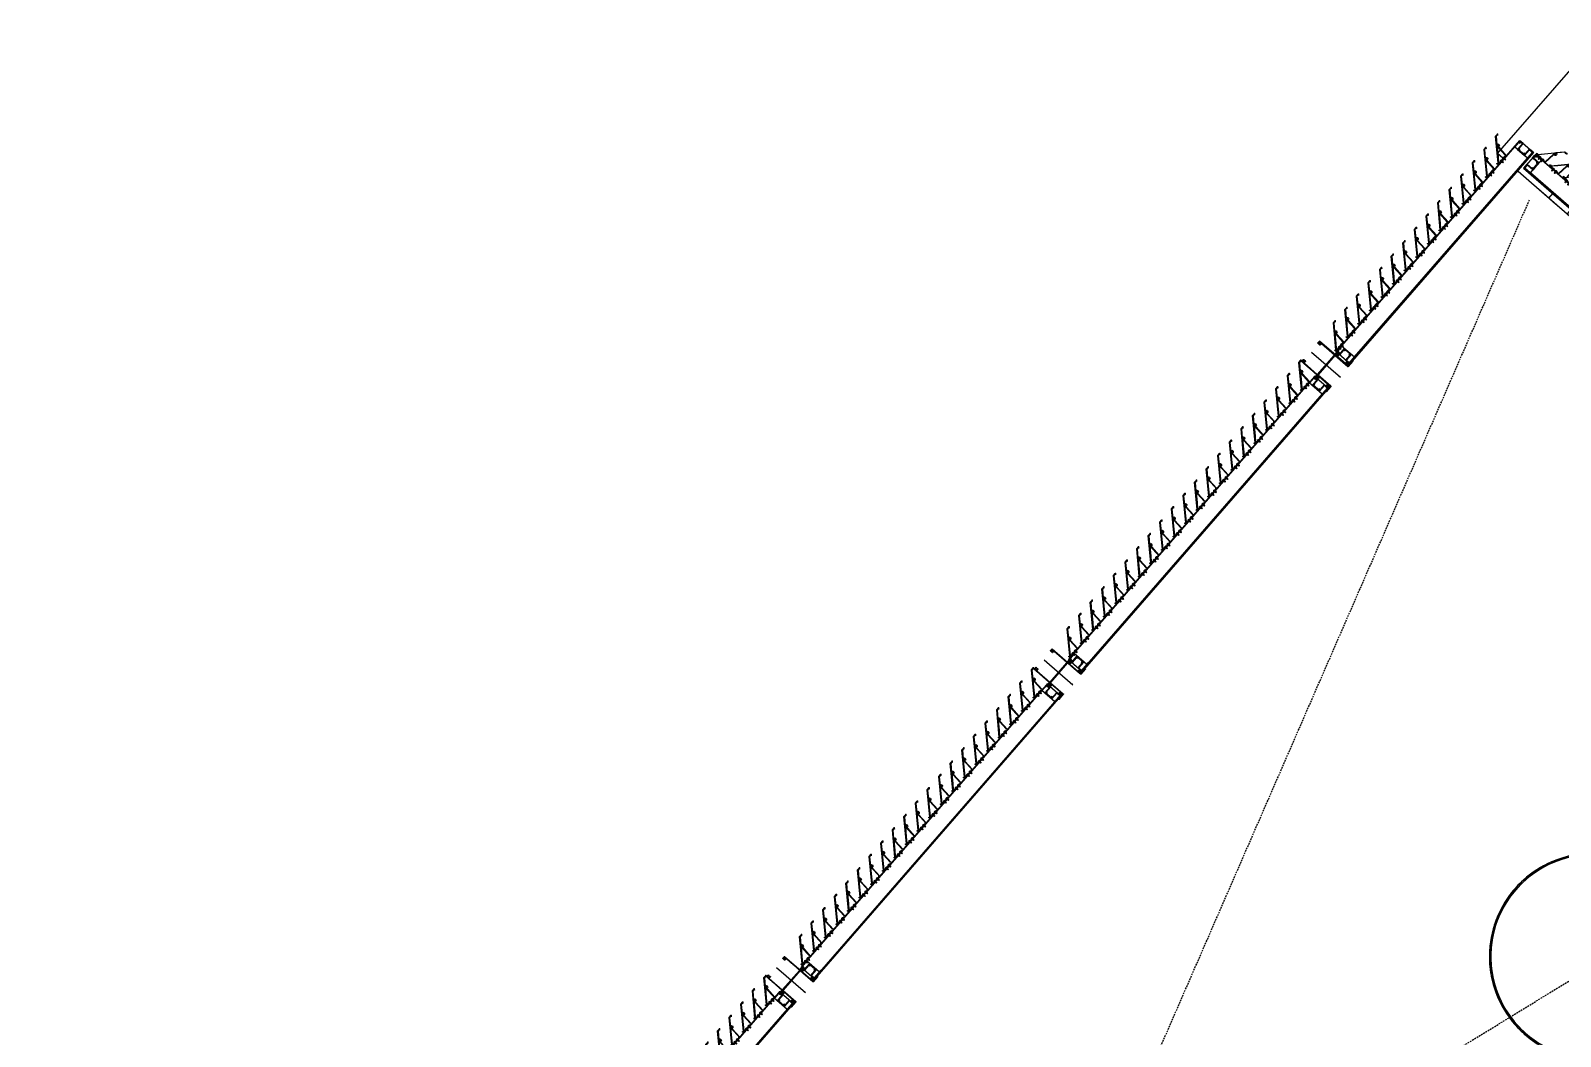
# Model space of a CAD drawing. Header units: millimetres. Extents: x -25371 to 2282244, y -90657 to 147824.
# Drawn here: x 1858567 to 1864195, y 38633 to 42334 of the extents above; entities that cross this region are included whole.
import ezdxf

# ---------------------------------------------------------------- set-up
doc = ezdxf.new("R2010")
doc.units = ezdxf.units.MM
doc.set_wipeout_variables(frame=1)
doc.linetypes.add('CENTER', pattern=[50.8, 31.75, -6.35, 6.35, -6.35])
doc.linetypes.add('HIDDEN', pattern=[9.525, 6.35, -3.175])
for name, color, linetype in [('000 - 0_SYM_DWG_HIDDENlINE_TEXT_COLOR_1', 7, 'Continuous'), ('000 - EXISTING_BUILDING_MAIN_COLOR_251', 7, 'Continuous'), ('000 - EXISTING_CANOPY_MAIN_COLOR_251', 7, 'Continuous'), ('010 - ASPG_ACCESSORIES_MAIN_COLOR_1', 7, 'Continuous'), ('010 - ASPG_EXTR_MAIN_COLOR_2', 7, 'Continuous'), ('010 - ASPG_FASTERN_MAIN_COLOR_1', 7, 'Continuous'), ('010 - ASPG_FRAMING_CUT_COLOR_4', 7, 'Continuous'), ('010 - ASPG_FRAMING_HATCH_', 7, 'Continuous'), ('010 - ASPG_FRAMING_MAIN_COLOR_2', 7, 'Continuous'), ('010 - ASPG_FRAMING_SUB_COLOR_2', 7, 'Continuous'), ('010 - ASPG_FRAMING_WIPEOUT_', 7, 'Continuous'), ('BOLT & SCREW', 7, 'Continuous')]:
    doc.layers.add(name, color=color, linetype=linetype)
for name, color, linetype, plot in [('010 - ASPG_EXTR_DEF_SUB', 7, 'Continuous', False), ('010 - ASPG_FASTERN_DEF_SUB', 7, 'Continuous', False), ('010 - ASPG_FRAMING_DEF_SUB', 7, 'Continuous', False)]:
    doc.layers.add(name, color=color, linetype=linetype, plot=plot)
doc.layers.add('12-GRID', color=7, linetype='CENTER', lineweight=13)
doc.layers.add('SCREW', color=7, linetype='Continuous', lineweight=5)
pattern_1 = [(270, (1257419.24324, -520041.6224), (0.65495992507, -1.1344238721), [0.7562825814, -1.5125651628]), (30, (1257419.24324, -520041.6224), (0.65495992936, 1.1344238696), [0.7562825814, -1.5125651628]), (330, (1257419.24324, -520041.6224), (1.30991985442, -2.48e-09), [-1.5125651628, 0.7562825814])]
pattern_2 = [(315, (1257419.4929, -520021.6224), (1.3369313545, 1.3369313545), []), (45, (1257419.4929, -520021.6224), (-1.3369313545, 1.3369313545), [])]
pattern_3 = [(270, (1257419.4425, -520043.9224), (0.65495992507, -1.1344238721), [0.7562825814, -1.5125651628]), (30, (1257419.4425, -520043.9224), (0.65495992936, 1.1344238696), [0.7562825814, -1.5125651628]), (330, (1257419.4425, -520043.9224), (1.30991985442, -2.48e-09), [-1.5125651628, 0.7562825814])]
pattern_4 = [(315, (1257419.1929, -520023.9224), (1.3369313545, 1.3369313545), []), (45, (1257419.1929, -520023.9224), (-1.3369313545, 1.3369313545), [])]

# ---------------------------------------------------------------- blocks, each defined once
blk = doc.blocks.new('DPA_GM-Cage Ladder - H4800 with Protection Ring-5065257-2510-01 ROOF LEVEL PLAN')
at = {"layer": '000 - EXISTING_BUILDING_MAIN_COLOR_251', "color": 7}
for p, q in [((89.5, 1200.7), (89.7, 1199.2)), ((160.3, 1199.2), (160.5, 1200.7)), ((-253.3, 786.9), (-252.1, 787.1)), ((502.1, 787.1), (503.3, 786.9)), ((-225, 674.4), (-225, 357.4)), ((-225, 674.4), (-225, 357.4)), ((-225, 674.4), (-225, 357.4)), ((-220, 407.4), (-220, 663.1)), ((-220, 407.4), (-220, 663.1)), ((-220, 357.4), (-220, 663.1)), ((470, 663.1), (470, 407.4)), ((470, 663.1), (470, 407.4)), ((470, 663.1), (470, 357.4)), ((475, 357.4), (475, 674.4)), ((475, 357.4), (475, 674.4)), ((475, 357.4), (475, 674.4)), ((-105, 519.9), (-105, 407.4)), ((-105, 519.9), (-105, 407.4)), ((-105, 519.9), (-105, 407.4)), ((-100, 407.4), (-100, 522.4)), ((-100, 407.4), (-100, 522.4)), ((-100, 407.4), (-100, 522.4)), ((350, 522.4), (350, 407.4)), ((350, 522.4), (350, 407.4)), ((350, 522.4), (350, 407.4)), ((355, 407.4), (355, 519.9)), ((355, 407.4), (355, 519.9)), ((355, 407.4), (355, 519.9)), ((-105, 457.4), (-195, 457.4)), ((-195, 457.4), (-195, 407.4)), ((-45, 457.4), (-100, 457.4)), ((-45, 399.8), (-45, 457.4)), ((350, 457.4), (295, 457.4)), ((295, 457.4), (295, 399.9)), ((445, 457.4), (355, 457.4)), ((445, 407.4), (445, 457.4)), ((-225, 407.4), (-225, 357.4)), ((-225, 407.4), (-225, 357.4)), ((-100, 407.4), (-225, 407.4)), ((-225, 407.4), (-225, 357.4)), ((-100, 407.4), (-220, 407.4)), ((-100, 407.4), (-220, 407.4)), ((-220, 357.4), (-220, 407.4)), ((-220, 407.4), (-95, 407.4)), ((-105, 407.4), (-100, 407.4)), ((-105, 407.4), (-100, 407.4)), ((-105, 407.4), (-100, 407.4)), ((-95, 407.4), (-100, 407.4)), ((-95, 357.4), (-95, 407.4)), ((-95, 357.4), (-95, 407.4)), ((345, 399.9), (-95, 399.9)), ((345, 399.9), (-95, 399.9)), ((345, 399.9), (-95, 399.9)), ((345, 399.9), (-95, 399.9)), ((345, 399.9), (-95, 399.9)), ((345, 399.9), (-95, 399.9)), ((345, 399.9), (-95, 399.9)), ((345, 399.9), (-95, 399.9)), ((345, 399.9), (-95, 399.9)), ((345, 399.9), (-95, 399.9)), ((345, 399.9), (-95, 399.9)), ((345, 399.9), (-95, 399.9)), ((345, 399.9), (-95, 399.9)), ((345, 399.9), (-95, 399.9)), ((345, 399.9), (-95, 399.9)), ((345, 399.9), (-95, 399.9)), ((345, 399.9), (-95, 399.9)), ((345, 399.9), (-95, 399.9)), ((-95, 365.5), (-95, 399.3)), ((-95, 399.3), (-95, 365.5)), ((-95, 365.5), (-95, 399.3)), ((-95, 399.3), (-95, 365.5)), ((-95, 365.5), (-95, 399.3)), ((-95, 399.3), (-95, 365.5)), ((-95, 365.5), (-95, 399.3)), ((-95, 399.3), (-95, 365.5)), ((-95, 365.5), (-95, 399.3)), ((-95, 399.3), (-95, 365.5)), ((-95, 365.5), (-95, 399.3)), ((-95, 399.3), (-95, 365.5)), ((-95, 365.5), (-95, 399.3)), ((-95, 399.3), (-95, 365.5)), ((-95, 365.5), (-95, 399.3)), ((-95, 399.3), (-95, 365.5)), ((-95, 365.5), (-95, 399.3)), ((-95, 399.3), (-95, 365.5)), ((-95, 365.5), (-95, 399.3)), ((-95, 399.3), (-95, 365.5)), ((-95, 365.5), (-95, 399.3)), ((-95, 399.3), (-95, 365.5)), ((-95, 365.5), (-95, 399.3)), ((-95, 399.3), (-95, 365.5)), ((-95, 365.5), (-95, 399.3)), ((-95, 399.3), (-95, 365.5)), ((-95, 365.5), (-95, 399.3)), ((-95, 399.3), (-95, 365.5)), ((-95, 365.5), (-95, 399.3)), ((-95, 399.3), (-95, 365.5)), ((-95, 365.5), (-95, 399.3)), ((-95, 399.3), (-95, 365.5)), ((-95, 365.5), (-95, 399.3)), ((-95, 399.3), (-95, 365.5)), ((-95, 365.5), (-95, 399.3)), ((-95, 399.3), (-95, 365.5)), ((345, 407.4), (470, 407.4)), ((345, 407.4), (345, 357.4)), ((350, 407.4), (345, 407.4)), ((345, 407.4), (345, 357.4)), ((345, 365.5), (345, 399.3)), ((345, 399.3), (345, 365.5)), ((345, 365.5), (345, 399.3)), ((345, 399.3), (345, 365.5)), ((345, 365.5), (345, 399.3)), ((345, 399.3), (345, 365.5)), ((345, 365.5), (345, 399.3)), ((345, 399.3), (345, 365.5)), ((345, 365.5), (345, 399.3)), ((345, 399.3), (345, 365.5)), ((345, 365.5), (345, 399.3)), ((345, 399.3), (345, 365.5)), ((345, 365.5), (345, 399.3)), ((345, 399.3), (345, 365.5)), ((345, 365.5), (345, 399.3)), ((345, 399.3), (345, 365.5)), ((345, 365.5), (345, 399.3)), ((345, 399.3), (345, 365.5)), ((345, 365.5), (345, 399.3)), ((345, 399.3), (345, 365.5)), ((345, 365.5), (345, 399.3)), ((345, 399.3), (345, 365.5)), ((345, 365.5), (345, 399.3)), ((345, 399.3), (345, 365.5)), ((345, 365.5), (345, 399.3)), ((345, 399.3), (345, 365.5)), ((345, 365.5), (345, 399.3)), ((345, 399.3), (345, 365.5)), ((345, 365.5), (345, 399.3)), ((345, 399.3), (345, 365.5)), ((345, 365.5), (345, 399.3)), ((345, 399.3), (345, 365.5)), ((345, 365.5), (345, 399.3)), ((345, 399.3), (345, 365.5)), ((345, 365.5), (345, 399.3)), ((345, 399.3), (345, 365.5)), ((470, 407.4), (350, 407.4)), ((350, 407.4), (355, 407.4)), ((470, 407.4), (350, 407.4)), ((350, 407.4), (355, 407.4)), ((475, 407.4), (350, 407.4)), ((350, 407.4), (355, 407.4)), ((470, 407.4), (470, 357.4)), ((475, 357.4), (475, 407.4)), ((475, 357.4), (475, 407.4)), ((475, 357.4), (475, 407.4)), ((-225, 357.4), (-100, 357.4)), ((-225, 357.4), (-220, 357.4)), ((-225, 357.4), (-100, 357.4)), ((-225, 357.4), (-220, 357.4)), ((-225, 357.4), (-100, 357.4)), ((-225, 357.4), (-220, 357.4)), ((-95, 357.4), (-220, 357.4)), ((-195, 357.4), (-195, 307.4)), ((-100, 357.4), (-95, 357.4)), ((-100, 132.4), (-100, 357.4)), ((-100, 357.4), (-95, 357.4)), ((-100, 175), (-100, 357.4)), ((-100, 357.4), (-95, 357.4)), ((-95, 364.9), (345, 364.9)), ((-95, 364.9), (345, 364.9)), ((-95, 364.9), (345, 364.9)), ((-95, 364.9), (345, 364.9)), ((-95, 364.9), (345, 364.9)), ((-95, 364.9), (345, 364.9)), ((-95, 364.9), (345, 364.9)), ((-95, 364.9), (345, 364.9)), ((-95, 364.9), (345, 364.9)), ((-95, 364.9), (345, 364.9)), ((-95, 364.9), (345, 364.9)), ((-95, 364.9), (345, 364.9)), ((-95, 364.9), (345, 364.9)), ((-95, 364.9), (345, 364.9)), ((-95, 364.9), (345, 364.9)), ((-95, 364.9), (345, 364.9)), ((-95, 364.9), (345, 364.9)), ((-95, 364.9), (345, 364.9)), ((-95, 357.4), (-95, 127.4)), ((-95, 357.4), (-95, 175)), ((-45, 307.4), (-45, 364.9)), ((295, 365), (295, 307.4)), ((470, 357.4), (345, 357.4)), ((345, 357.4), (350, 357.4)), ((345, 127.4), (345, 357.4)), ((345, 357.4), (350, 357.4)), ((345, 175), (345, 357.4)), ((345, 357.4), (350, 357.4)), ((350, 357.4), (475, 357.4)), ((350, 357.4), (475, 357.4)), ((350, 357.4), (475, 357.4)), ((350, 357.4), (350, 132.4)), ((350, 357.4), (350, 175)), ((445, 307.4), (445, 357.4)), ((470, 357.4), (475, 357.4)), ((470, 357.4), (475, 357.4)), ((470, 357.4), (475, 357.4)), ((-195, 307.4), (-100, 307.4)), ((-95, 307.4), (-45, 307.4)), ((345, 302.4), (-95, 302.4)), ((-95, 302.4), (-95, 127.4)), ((-95, 282.4), (-95, 127.4)), ((345, 282.4), (-95, 282.4)), ((295, 307.4), (345, 307.4)), ((345, 127.4), (345, 302.4)), ((345, 282.4), (345, 127.4)), ((350, 307.4), (445, 307.4)), ((-247.5, -52.6), (-247.5, 127.4)), ((-247.5, 127.4), (-197.5, 127.4)), ((-197.5, 127.4), (-197.5, -52.6)), ((-147.5, 127.4), (-147.5, 132.4)), ((-147.5, 132.4), (-100, 132.4)), ((-95, 127.4), (-147.5, 127.4)), ((345, 127.4), (-95, 127.4)), ((-95, 127.4), (345, 127.4)), ((397.5, 127.4), (345, 127.4)), ((350, 132.4), (397.5, 132.4)), ((397.5, 132.4), (397.5, 127.4)), ((447.5, -52.6), (447.5, 127.4)), ((447.5, 127.4), (497.5, 127.4)), ((497.5, 127.4), (497.5, -52.6)), ((-247.5, -52.6), (-197.5, -52.6)), ((447.5, -52.6), (497.5, -52.6))]:
    blk.add_line(p, q, dxfattribs=at)
at = {"layer": '000 - EXISTING_BUILDING_MAIN_COLOR_251', "color": 7, "lineweight": 70}
for p, q in [((-225, 407.4), (-225, 357.4)), ((-220, 407.4), (-225, 407.4)), ((-220, 357.4), (-220, 407.4)), ((475, 407.4), (470, 407.4)), ((470, 407.4), (470, 357.4)), ((475, 357.4), (475, 407.4)), ((-225, 357.4), (-220, 357.4)), ((470, 357.4), (475, 357.4)), ((-220, 32.4), (-225, 32.4)), ((-225, 32.4), (-225, -17.6)), ((-220, -17.6), (-220, 32.4)), ((475, 32.4), (470, 32.4)), ((470, 32.4), (470, -17.6)), ((475, -17.6), (475, 32.4)), ((-225, -17.6), (-220, -17.6)), ((470, -17.6), (475, -17.6))]:
    blk.add_line(p, q, dxfattribs=at)
at = {"layer": '000 - EXISTING_BUILDING_MAIN_COLOR_251', "color": 7}
for radius, start, end in [(380, 337.0805, 202.9195), (380, 95.3548, 174.6498), (380, 95.3548, 174.6498), (375, 358.5717, 181.4283), (375, 358.5717, 181.4283), (375, 306.8699, 233.1301), (380, 84.6446, 95.3554), (380, 5.3502, 84.6452), (380, 5.3502, 84.6452), (380, 174.6446, 181.7369), (380, 358.2631, 5.3554), (380, 181.7334, 183.122), (380, 181.7334, 183.122), (380, 183.1185, 185.3554), (375, 181.4316, 182.7671), (375, 182.7703, 233.1301), (375, 182.7703, 233.1301), (375, 306.8699, 357.2297), (375, 306.8699, 357.2297), (375, 357.2329, 358.5684), (380, 354.6446, 356.8815), (380, 356.878, 358.2666), (380, 356.878, 358.2666), (380, 185.3602, 202.9195), (380, 185.3602, 202.9195), (380, 337.0805, 354.6398), (380, 337.0805, 354.6398), (380, 204.784, 232.7522), (380, 204.784, 232.7522), (380, 204.784, 232.7522), (380, 307.2478, 335.216), (380, 307.2478, 335.216), (380, 307.2478, 335.216)]:
    blk.add_arc((125, 822.4), radius, start, end, dxfattribs=at)
blk = doc.blocks.new('DPA_CP_Entrance Canopy Lower - Depth 4200-5686556-2510-01 ROOF LEVEL PLAN')
at = {"layer": '000 - EXISTING_CANOPY_MAIN_COLOR_251', "color": 7}
for p, q in [((30658, -5416.6), (30707.8, -5416.6)), ((30658, -5416.6), (30658, -5466.6)), ((30857.8, -5416.6), (33157.9, -5416.6)), ((30857.8, -5416.6), (33107.8, -5416.6)), ((30857.8, -5416.6), (33452.8, -5416.6)), ((33107.8, -5416.6), (33132.8, -5416.6)), ((33132.8, -5416.6), (33367.8, -5416.6)), ((33157.9, -5416.6), (33157.9, -6016.6)), ((33367.8, -5416.6), (33457.8, -5416.6)), ((33367.8, -5416.6), (33367.8, -5562.4)), ((33367.8, -5416.6), (33367.8, -6016.6)), ((33422.8, -5416.6), (33452.8, -5416.6)), ((33427.8, -5416.6), (33707.8, -5416.6)), ((33457.8, -5416.6), (33507.8, -5416.6)), ((33457.8, -5416.6), (33457.8, -6016.6)), ((33707.8, -5416.6), (33707.8, -6016.6)), ((30658, -5666.6), (30658, -6016.6)), ((33367.8, -5756.1), (33367.8, -6016.6)), ((30707.8, -6016.6), (30658, -6016.6)), ((33157.9, -6016.6), (30857.8, -6016.6)), ((33107.8, -6016.6), (30857.8, -6016.6)), ((33452.8, -6016.6), (30857.8, -6016.6)), ((33132.8, -6016.6), (33107.8, -6016.6)), ((33367.8, -6016.6), (33132.8, -6016.6)), ((33457.8, -6016.6), (33367.8, -6016.6)), ((33452.8, -6016.6), (33422.8, -6016.6)), ((33707.8, -6016.6), (33427.8, -6016.6)), ((33507.8, -6016.6), (33457.8, -6016.6))]:
    blk.add_line(p, q, dxfattribs=at)
blk = doc.blocks.new('C-1-VS01_REV00_20260615-120454_LOPF_EX')
at = {"layer": '000 - 0_SYM_DWG_HIDDENlINE_TEXT_COLOR_1', "color": 7, "linetype": 'HIDDEN'}
for p, q in [((6999.537, 11869.999), (9649.537, 3449.999)), ((9649.537, 11855), (6999.537, 3449.999))]:
    blk.add_line(p, q, dxfattribs=at)
at = {"layer": '000 - EXISTING_BUILDING_MAIN_COLOR_251', "color": 7, "rotation": 270}
blk.add_blockref('DPA_GM-Cage Ladder - H4800 with Protection Ring-5065257-2510-01 ROOF LEVEL PLAN', (6824.537, 5524.999), dxfattribs=at)
at = {"layer": '000 - EXISTING_CANOPY_MAIN_COLOR_251', "color": 7}
blk.add_blockref('DPA_CP_Entrance Canopy Lower - Depth 4200-5686556-2510-01 ROOF LEVEL PLAN', (-23858.215, 8816.585), dxfattribs=at)
blk = doc.blocks.new('*U2483')
at = {"layer": '12-GRID', "color": 7, "linetype": 'CENTER'}
for p, q in [((0, -6.2), (0, 2.2)), ((-4.2, -2), (4.2, -2))]:
    blk.add_line(p, q, dxfattribs=at)
at = {"layer": 'BOLT & SCREW', "color": 7}
for p, q in [((-0.6, -1.8), (-1.8, -1.6)), ((-0.6, -2.2), (-1.8, -2.4)), ((-0.5, -1.8), (-0.9, -1.6)), ((-0.5, -2.2), (-0.9, -2.4)), ((-0.2, -1.4), (-0.4, -0.2)), ((-0.2, -1.5), (-0.4, -1.1)), ((-0.2, -2.5), (-0.4, -2.9)), ((-0.2, -2.6), (-0.4, -3.8)), ((0.2, -1.4), (0.4, -0.2)), ((0.2, -1.5), (0.4, -1.1)), ((0.4, -2.9), (0.2, -2.5)), ((0.2, -2.6), (0.4, -3.8)), ((0.5, -1.8), (0.9, -1.6)), ((0.5, -2.2), (0.9, -2.4)), ((0.6, -1.8), (1.8, -1.6)), ((0.6, -2.2), (1.8, -2.4))]:
    blk.add_line(p, q, dxfattribs=at)
for points in [[(-1.8, -1.6), (-0.9, -1.6, 0.414214), (-0.4, -1.1), (-0.4, -0.2), (0.4, -0.2), (0.4, -1.1, 0.414214), (0.9, -1.6), (1.8, -1.6), (1.8, -2.4), (0.9, -2.4, 0.414214), (0.4, -2.9), (0.4, -3.8), (-0.4, -3.8), (-0.4, -2.9, 0.414214), (-0.9, -2.4), (-1.8, -2.4)], [(0.2, -2.5, -0.414214), (0.5, -2.2), (0.6, -2.2), (0.6, -1.8), (0.5, -1.8, -0.414214), (0.2, -1.5), (0.2, -1.4), (-0.2, -1.4), (-0.2, -1.5, -0.414214), (-0.5, -1.8), (-0.6, -1.8), (-0.6, -2.2), (-0.5, -2.2, -0.414214), (-0.2, -2.5), (-0.2, -2.6), (0.2, -2.6)]]:
    blk.add_lwpolyline(points, format="xyb", close=True, dxfattribs=at)
blk.add_circle((0, -2), 3.5, dxfattribs=at)
blk = doc.blocks.new('000_ASPG_TYP_FILES_20260218-010703_FRAME_EXTR_')
at = {"layer": '010 - ASPG_FRAMING_HATCH_'}
h = blk.add_hatch(dxfattribs=at)
h.set_pattern_fill('ANSI32', scale=0.1, angle=180)
edge = h.paths.add_edge_path()
edge.add_line((2, 16), (2, 2))
edge.add_line((2, 2), (39.7, 2))
edge.add_arc((39.7, 1.7), 0.3, 0, 90, ccw=False)
edge.add_line((40, 1.7), (40, 0.3))
edge.add_arc((39.7, 0.3), 0.3, -90, 0, ccw=False)
edge.add_line((39.7, 0), (0.3, 0))
edge.add_arc((0.3, 0.3), 0.3, 180, 270, ccw=False)
edge.add_line((0, 0.3), (0, 17.7))
edge.add_arc((0.3, 17.7), 0.3, 90, 180, ccw=False)
edge.add_line((0.3, 18), (22.6, 18))
edge.add_arc((22.6, 18.5), 0.5, 270, 380.2095)
edge.add_arc((26.2, 19.8), 3.35, 182.0638, 200.2095, ccw=False)
edge.add_arc((23.6, 19.7), 0.76, 2.0638, 182.0638, ccw=False)
edge.add_arc((26.2, 19.8), 1.83, 182.0638, 447.9362)
edge.add_arc((26.3, 22.4), 0.76, 87.9362, 267.9362, ccw=False)
edge.add_arc((26.2, 19.8), 3.35, 69.7905, 87.9362, ccw=False)
edge.add_arc((27.5, 23.4), 0.5, 249.7905, 360)
edge.add_line((28, 23.4), (28, 26.7))
edge.add_line((28, 26.7), (28.5, 27.2))
edge.add_line((28.5, 27.2), (28, 27.7))
edge.add_line((28, 27.7), (28, 38.6))
edge.add_line((28, 38.6), (28.5, 39.1))
edge.add_line((28.5, 39.1), (28, 39.6))
edge.add_line((28, 39.6), (28, 42.9))
edge.add_arc((27.5, 42.9), 0.5, 0, 110.2095)
edge.add_arc((26.2, 46.5), 3.35, 272.0638, 290.2095, ccw=False)
edge.add_arc((26.3, 43.9), 0.76, 92.0638, 272.0638, ccw=False)
edge.add_arc((26.2, 46.5), 1.83, 272.0638, 537.9362)
edge.add_arc((23.6, 46.6), 0.76, 177.9362, 357.9362, ccw=False)
edge.add_arc((26.2, 46.5), 3.35, 159.7905, 177.9362, ccw=False)
edge.add_arc((22.6, 47.8), 0.5, 339.7905, 450)
edge.add_line((22.6, 48.3), (0.3, 48.3))
edge.add_arc((0.3, 48.6), 0.3, 180, 270, ccw=False)
edge.add_line((0, 48.6), (0, 60))
edge.add_arc((0.3, 60), 0.3, 90, 180, ccw=False)
edge.add_line((0.3, 60.3), (5, 60.3))
edge.add_line((5, 60.3), (5, 65))
edge.add_arc((5.3, 65), 0.3, 90, 180, ccw=False)
edge.add_line((5.3, 65.3), (30, 65.3))
edge.add_line((30, 65.3), (30, 63.6))
edge.add_arc((29.7, 63.6), 0.3, -90, 0, ccw=False)
edge.add_line((29.7, 63.3), (7.3, 63.3))
edge.add_arc((7.3, 63), 0.3, 90, 180)
edge.add_line((7, 63), (7, 58.3))
edge.add_line((7, 58.3), (2.3, 58.3))
edge.add_arc((2.3, 58), 0.3, 90, 180)
edge.add_line((2, 58), (2, 50.6))
edge.add_arc((2.3, 50.6), 0.3, 180, 270)
edge.add_line((2.3, 50.3), (29.7, 50.3))
edge.add_arc((29.7, 50), 0.3, 0, 90, ccw=False)
edge.add_line((30, 50), (30, 26.7))
edge.add_line((30, 26.7), (30, 16.3))
edge.add_arc((29.7, 16.3), 0.3, -90, 0, ccw=False)
edge.add_line((29.7, 16), (2, 16))
at = {"layer": '010 - ASPG_FRAMING_CUT_COLOR_4', "color": 7}
blk.add_lwpolyline([(2, 16), (2, 2), (39.7, 2, -0.414214), (40, 1.7), (40, 0.3, -0.414214), (39.7, 0), (0.3, 0, -0.414214), (0, 0.3), (0, 17.7, -0.414214), (0.3, 18), (22.6, 18, 0.52173), (23, 18.7, -0.079342), (22.8, 19.7, -1), (24.3, 19.8, 2.296346), (26.2, 21.7, -1), (26.3, 23.2, -0.079342), (27.3, 23, 0.52173), (28, 23.4), (28, 26.7), (28.5, 27.2), (28, 27.7), (28, 38.6), (28.5, 39.1), (28, 39.6), (28, 42.9, 0.52173), (27.3, 43.3, -0.079342), (26.3, 43.1, -1), (26.2, 44.6, 2.296346), (24.3, 46.5, -1), (22.8, 46.6, -0.079342), (23, 47.6, 0.52173), (22.6, 48.3), (0.3, 48.3, -0.414214), (0, 48.6), (0, 60, -0.414214), (0.3, 60.3), (5, 60.3), (5, 65, -0.414214), (5.3, 65.3), (30, 65.3), (30, 63.6, -0.414214), (29.7, 63.3), (7.3, 63.3, 0.414214), (7, 63), (7, 58.3), (2.3, 58.3, 0.414214), (2, 58), (2, 50.6, 0.414214), (2.3, 50.3), (29.7, 50.3, -0.414214), (30, 50), (30, 26.7), (30, 16.3, -0.414214), (29.7, 16)], format="xyb", close=True, dxfattribs=at)
at = {"color": 7}
for p in [(26.2, 48.5), (26.2, 21.8)]:
    blk.add_blockref('*U2483', p, dxfattribs=at)
blk = doc.blocks.new('*U2490')
at = {"layer": '010 - ASPG_FRAMING_HATCH_', "transparency": 33554585}
h = blk.add_hatch(dxfattribs=at)
h.set_pattern_fill('ANSI32', scale=0.25)
edge = h.paths.add_edge_path()
edge.add_line((2, -50), (2, -75))
edge.add_line((2, -75), (0, -75))
edge.add_line((0, -75), (0, -49))
edge.add_arc((1, -49), 1, 90, 180, ccw=False)
edge.add_line((1, -48), (63, -48))
edge.add_arc((63, -47), 1, 270, 360)
edge.add_line((64, -47), (64, 47))
edge.add_arc((63, 47), 1, 0, 90)
edge.add_line((63, 48), (1, 48))
edge.add_arc((1, 49), 1, 180, 270, ccw=False)
edge.add_line((0, 49), (0, 75))
edge.add_line((0, 75), (2, 75))
edge.add_line((2, 75), (2, 50))
edge.add_line((2, 50), (141, 50))
edge.add_line((141, 50), (141, 41))
edge.add_arc((140, 41), 1, 270, 360, ccw=False)
edge.add_line((140, 40), (132, 40))
edge.add_arc((132, 41), 1, 180, 270, ccw=False)
edge.add_line((131, 41), (131, 47))
edge.add_arc((130, 47), 1, 0, 90)
edge.add_line((130, 48), (67, 48))
edge.add_arc((67, 47), 1, 90, 180)
edge.add_line((66, 47), (66, -47))
edge.add_arc((67, -47), 1, 180, 270)
edge.add_line((67, -48), (130, -48))
edge.add_arc((130, -47), 1, 270, 360)
edge.add_line((131, -47), (131, -41))
edge.add_arc((132, -41), 1, 90, 180, ccw=False)
edge.add_line((132, -40), (140, -40))
edge.add_arc((140, -41), 1, 0, 90, ccw=False)
edge.add_line((141, -41), (141, -50))
edge.add_line((141, -50), (2, -50))
h.paths.add_polyline_path([(139, 48), (139, 42), (133, 42), (133, 48)], flags=16)
h.paths.add_polyline_path([(139, -48), (139, -42), (133, -42), (133, -48)], flags=16)
at = {"layer": '010 - ASPG_FRAMING_HATCH_'}
h = blk.add_hatch(dxfattribs=at)
h.set_pattern_fill('ANSI37', scale=0.595498, angle=-90)
h.set_pattern_definition(pattern_4)
edge = h.paths.add_edge_path()
edge.add_ellipse((11.5, 55), major_axis=(0, -5), ratio=0.644482, start_angle=180, end_angle=360, ccw=False)
edge.add_line((11.5, 60), (2, 60))
edge.add_arc((-7.9, 55), 11.1, -26.7963, 26.7963, ccw=False)
edge.add_line((2, 50), (11.5, 50))
h = blk.add_hatch(dxfattribs=at)
h.set_pattern_fill('HONEY', scale=0.238199, angle=-90)
h.set_pattern_definition(pattern_3)
edge = h.paths.add_edge_path()
edge.add_ellipse((11.8, 55), major_axis=(0, -5), ratio=0.644482, start_angle=0, end_angle=360, ccw=False)
h = blk.add_hatch(dxfattribs=at)
h.set_pattern_fill('HONEY', scale=0.238199, angle=-90)
h.set_pattern_definition(pattern_1)
edge = h.paths.add_edge_path()
edge.add_ellipse((57.5, 55), major_axis=(0, -5), ratio=0.644482, start_angle=0, end_angle=360)
h = blk.add_hatch(dxfattribs=at)
h.set_pattern_fill('ANSI37', scale=0.595498, angle=-90)
h.set_pattern_definition(pattern_2)
edge = h.paths.add_edge_path()
edge.add_ellipse((57.8, 55), major_axis=(0, -5), ratio=0.644482, start_angle=0, end_angle=180)
edge.add_line((57.8, 60), (62, 60))
edge.add_arc((62, 60.3), 0.3, -90, 0)
edge.add_line((62.3, 60.3), (62.3, 61))
edge.add_line((62.3, 61), (61.8, 61.5))
edge.add_line((61.8, 61.5), (62.3, 62))
edge.add_line((62.3, 62), (61.8, 62.5))
edge.add_line((61.8, 62.5), (62.3, 63))
edge.add_line((62.3, 63), (61.8, 63.5))
edge.add_line((61.8, 63.5), (62.3, 64))
edge.add_line((62.3, 64), (62.3, 65))
edge.add_line((62.3, 65), (63.3, 65))
edge.add_line((63.3, 65), (63.8, 65.5))
edge.add_line((63.8, 65.5), (64.3, 65))
edge.add_line((64.3, 65), (64.8, 65.5))
edge.add_line((64.8, 65.5), (65.3, 65))
edge.add_line((65.3, 65), (65.8, 65.5))
edge.add_line((65.8, 65.5), (66.3, 65))
edge.add_line((66.3, 65), (67, 65))
edge.add_arc((67, 65.3), 0.3, -90, 0)
edge.add_line((67.3, 65.3), (67.3, 60))
edge.add_arc((77.2, 55), 11.1, 153.2037, 206.7963)
edge.add_line((67.3, 50), (57.8, 50))
h = blk.add_hatch(dxfattribs=at)
h.set_pattern_fill('ANSI37', scale=0.595498, angle=-90)
h.set_pattern_definition(pattern_4)
edge = h.paths.add_edge_path()
edge.add_ellipse((11.5, -55), major_axis=(0, 5), ratio=0.644482, start_angle=0, end_angle=180)
edge.add_line((11.5, -60), (2, -60))
edge.add_arc((-7.9, -55), 11.1, 333.2037, 386.7963)
edge.add_line((2, -50), (11.5, -50))
h = blk.add_hatch(dxfattribs=at)
h.set_pattern_fill('HONEY', scale=0.238199, angle=-90)
h.set_pattern_definition(pattern_3)
edge = h.paths.add_edge_path()
edge.add_ellipse((11.8, -55), major_axis=(0, 5), ratio=0.644482, start_angle=0, end_angle=360)
h = blk.add_hatch(dxfattribs=at)
h.set_pattern_fill('HONEY', scale=0.238199, angle=-90)
h.set_pattern_definition(pattern_1)
edge = h.paths.add_edge_path()
edge.add_ellipse((57.5, -55), major_axis=(0, 5), ratio=0.644482, start_angle=0, end_angle=360, ccw=False)
h = blk.add_hatch(dxfattribs=at)
h.set_pattern_fill('ANSI37', scale=0.595498, angle=-90)
h.set_pattern_definition(pattern_2)
edge = h.paths.add_edge_path()
edge.add_ellipse((57.8, -55), major_axis=(0, 5), ratio=0.644482, start_angle=180, end_angle=360, ccw=False)
edge.add_line((57.8, -60), (62, -60))
edge.add_arc((62, -60.3), 0.3, 360, 450, ccw=False)
edge.add_line((62.3, -60.3), (62.3, -61))
edge.add_line((62.3, -61), (61.8, -61.5))
edge.add_line((61.8, -61.5), (62.3, -62))
edge.add_line((62.3, -62), (61.8, -62.5))
edge.add_line((61.8, -62.5), (62.3, -63))
edge.add_line((62.3, -63), (61.8, -63.5))
edge.add_line((61.8, -63.5), (62.3, -64))
edge.add_line((62.3, -64), (62.3, -65))
edge.add_line((62.3, -65), (63.3, -65))
edge.add_line((63.3, -65), (63.8, -65.5))
edge.add_line((63.8, -65.5), (64.3, -65))
edge.add_line((64.3, -65), (64.8, -65.5))
edge.add_line((64.8, -65.5), (65.3, -65))
edge.add_line((65.3, -65), (65.8, -65.5))
edge.add_line((65.8, -65.5), (66.3, -65))
edge.add_line((66.3, -65), (67, -65))
edge.add_arc((67, -65.3), 0.3, 360, 450, ccw=False)
edge.add_line((67.3, -65.3), (67.3, -60))
edge.add_arc((77.2, -55), 11.1, 153.2037, 206.7963, ccw=False)
edge.add_line((67.3, -50), (57.8, -50))
at = {"layer": '010 - ASPG_FASTERN_DEF_SUB', "color": 7}
blk.add_point((0, 0), dxfattribs=at)
at = {"layer": '010 - ASPG_FRAMING_CUT_COLOR_4', "color": 7}
blk.add_lwpolyline([(2, -50), (2, -75), (0, -75), (0, -49, -0.414214), (1, -48), (63, -48, 0.414214), (64, -47), (64, 47, 0.414214), (63, 48), (1, 48, -0.414214), (0, 49), (0, 75), (2, 75), (2, 50), (141, 50), (141, 41, -0.414214), (140, 40), (132, 40, -0.414214), (131, 41), (131, 47, 0.414214), (130, 48), (67, 48, 0.414214), (66, 47), (66, -47, 0.414214), (67, -48), (130, -48, 0.414214), (131, -47), (131, -41, -0.414214), (132, -40), (140, -40, -0.414214), (141, -41), (141, -50)], format="xyb", close=True, dxfattribs=at)
for points in [[(139, 48), (139, 42), (133, 42), (133, 48)], [(139, -48), (139, -42), (133, -42), (133, -48)]]:
    blk.add_lwpolyline(points, close=True, dxfattribs=at)
at = {"layer": '010 - ASPG_FRAMING_DEF_SUB', "color": 7, "transparency": 33554508}
blk.add_line((136.5, 0), (-4.5, 0), dxfattribs=at)
at = {"layer": '010 - ASPG_FRAMING_DEF_SUB', "color": 7, "transparency": 33554457}
for points in [[(2, 50), (15, 50), (15, 60), (2, 60)], [(54.3, 50), (67.3, 50), (67.3, 65.5), (54.3, 65.5)], [(2, -50), (15, -50), (15, -60), (2, -60)], [(54.3, -50), (67.3, -50), (67.3, -65.5), (54.3, -65.5)]]:
    blk.add_lwpolyline(points, close=True, dxfattribs=at)
at = {"layer": '010 - ASPG_FRAMING_SUB_COLOR_2', "color": 7}
for points in [[(11.8, 50), (2, 50, 0.238199), (2, 60), (11.8, 60)], [(57.5, 50), (67.3, 50, -0.238199), (67.3, 60), (67.3, 65.3, -0.414214), (67, 65), (66.3, 65), (65.8, 65.5), (65.3, 65), (64.8, 65.5), (64.3, 65), (63.8, 65.5), (63.3, 65), (62.3, 65), (62.3, 64), (61.8, 63.5), (62.3, 63), (61.8, 62.5), (62.3, 62), (61.8, 61.5), (62.3, 61), (62.3, 60.3, -0.414214), (62, 60), (57.5, 60)], [(11.8, -50), (2, -50, -0.238199), (2, -60), (11.8, -60)], [(57.5, -50), (67.3, -50, 0.238199), (67.3, -60), (67.3, -65.3, 0.414214), (67, -65), (66.3, -65), (65.8, -65.5), (65.3, -65), (64.8, -65.5), (64.3, -65), (63.8, -65.5), (63.3, -65), (62.3, -65), (62.3, -64), (61.8, -63.5), (62.3, -63), (61.8, -62.5), (62.3, -62), (61.8, -61.5), (62.3, -61), (62.3, -60.3, 0.414214), (62, -60), (57.5, -60)]]:
    blk.add_lwpolyline(points, format="xyb", dxfattribs=at)
at = {"layer": '010 - ASPG_FRAMING_SUB_COLOR_2', "color": 7, "extrusion": (0, 0, -1)}
for centre, major_axis in [((11.8, 55), (0, -5)), ((57.5, -55), (0, 5))]:
    blk.add_ellipse(centre, major_axis=major_axis, ratio=0.644482, dxfattribs=at)
at = {"layer": '010 - ASPG_FRAMING_SUB_COLOR_2', "color": 7}
for centre, major_axis in [((57.5, 55), (0, -5)), ((11.8, -55), (0, 5))]:
    blk.add_ellipse(centre, major_axis=major_axis, ratio=0.644482, dxfattribs=at)
blk = doc.blocks.new('PZG35-9D5')
at = {"layer": '010 - ASPG_FASTERN_MAIN_COLOR_1', "color": 7}
for p, q in [((-1.4, 0), (-1.4, -1.1)), ((0, 3.7), (0, -10.5)), ((1.4, 0), (1.4, -0.6)), ((-1.9, -1.4), (1.9, -0.9)), ((-1.9, -1.4), (-1.4, -1.1)), ((-1.9, -1.4), (-1.4, -1.7)), ((-1.9, -2.7), (1.9, -2.2)), ((-1.9, -2.7), (-1.4, -2.4)), ((-1.9, -2.7), (-1.4, -3)), ((-1.9, -4), (-1.4, -3.7)), ((-1.9, -4), (-1, -3.9)), ((-1.9, -4), (-1.4, -4.3)), ((-1.4, -1.1), (1.4, -0.6)), ((-1.4, -1.7), (1.4, -1.2)), ((-1.4, -1.7), (-1.4, -2.4)), ((-1.4, -2.4), (1.4, -1.9)), ((-1.4, -3), (1.4, -2.5)), ((-1.4, -3), (-1.4, -3.7)), ((-1.4, -3.7), (-0.8, -3.6)), ((-1.4, -4.3), (-1.4, -8.1)), ((-1.4, -4.3), (-1.2, -4.3)), ((0, -9.5), (-1.4, -8.1)), ((0, -9.5), (1.4, -8.1)), ((0.6, -3.3), (1.4, -3.2)), ((0.7, -3.7), (1.9, -3.5)), ((0.7, -3.9), (1.4, -3.8)), ((0.7, -4.6), (1.4, -4.5)), ((0.7, -5), (1.9, -4.8)), ((0.7, -5.2), (1.4, -5.1)), ((1.9, -0.9), (1.4, -0.6)), ((1.9, -0.9), (1.4, -1.2)), ((1.4, -1.2), (1.4, -1.9)), ((1.9, -2.2), (1.4, -1.9)), ((1.9, -2.2), (1.4, -2.5)), ((1.4, -2.5), (1.4, -3.2)), ((1.9, -3.5), (1.4, -3.2)), ((1.9, -3.5), (1.4, -3.8)), ((1.4, -3.8), (1.4, -4.5)), ((1.9, -4.8), (1.4, -4.5)), ((1.9, -4.8), (1.4, -5.1)), ((1.4, -5.1), (1.4, -8.1))]:
    blk.add_line(p, q, dxfattribs=at)
blk.add_lwpolyline([(0, -9.5), (0.7, -5.2), (0.7, -3.6, 0.417657), (0.4, -3.3, 0.108102), (-0.8, -3.6), (-1.4, -4.7)], format="xyb", dxfattribs=at)
blk = doc.blocks.new('*U2484')
at = {"layer": 'SCREW', "color": 7}
blk.add_lwpolyline([(3, 1.8, 0.09906), (0.8, 2.5), (0.8, 2.3), (-0.8, 2.3), (-0.8, 2.5, 0.09906), (-3, 1.8, 0.266588), (-3.5, 1), (-3.5, 0.2, 0.414214), (-3.3, 0), (3.3, 0, 0.414214), (3.5, 0.2), (3.5, 1, 0.266588)], format="xyb", close=True, dxfattribs=at)
blk.add_blockref('PZG35-9D5', (0, 0), dxfattribs=at)
blk = doc.blocks.new('*U2491')
at = {"color": 7}
blk.add_point((0, 0), dxfattribs=at)
at = {"layer": '010 - ASPG_ACCESSORIES_MAIN_COLOR_1', "color": 7}
blk.add_lwpolyline([(-39.7, -0.6, 0.414214), (-40, -0.9), (-40, -7.4, 0.57735), (-39.7, -7.6), (-36.6, -5.8, 0.767327), (-36.8, -5.3), (-37.9, -5.3, -0.414214), (-38.2, -5), (-38.2, -2.8, -0.414214), (-38, -2.6), (-32.2, -2.6, -0.388879), (-32, -2.8), (-31.8, -4.3, 0.388879), (-31.3, -4.8), (-30.3, -4.8, 0.414214), (-30, -4.5), (-30, -2.9, -0.414214), (-29.7, -2.6), (0.4, -2.6, -0.378969), (3.4, -5.2), (8, -42.5, 0.446593), (11.6, -45.1, -0.489802), (16.1, -48.7), (16.1, -49.4, -0.18248), (15.8, -50, -0.267949), (15.3, -50.2, 1.122115), (15.1, -52.3, 0.405004), (18.1, -49.4), (18.1, -48.7, 0.489805), (11.2, -43.1, -0.446597), (9.9, -42.3), (4.9, -0.8, 0.364176), (4.6, -0.6)], format="xyb", close=True, dxfattribs=at)
at = {"layer": '010 - ASPG_EXTR_DEF_SUB', "color": 7}
for p in [(-40, -0.5), (43.4, -76.9), (43.4, -77.5)]:
    blk.add_point(p, dxfattribs=at)
at = {"layer": '010 - ASPG_EXTR_MAIN_COLOR_2', "color": 7}
blk.add_lwpolyline([(11.4, -48.2), (11.5, -47.4), (12.2, -47.6), (12.3, -46.8, -0.535538), (14.2, -49.2, 0.991572), (15.7, -49.6, 1.157025), (8.8, -48.8, -0.688558), (8.3, -49), (-17.1, -22.2), (-32.3, -6.1), (-32.3, -2.9, 0.414312), (-32.6, -2.6), (-37.5, -2.6, 0.414116), (-37.8, -2.9), (-37.8, -4.3, 0.414214), (-37.5, -4.6), (-36, -4.6, -0.205895), (-35.8, -4.7), (33.2, -77.5), (43.1, -77.5, 0.668179), (43.4, -77), (40.5, -74.2, 0.668179), (40, -74.4), (40, -76), (33.9, -76), (11.9, -52.8, -0.558354), (12.1, -52, 0.766275), (12, -50.4, -0.438583), (10.7, -48.1)], format="xyb", close=True, dxfattribs=at)
at = {"layer": 'SCREW', "color": 7, "rotation": 180}
for p in [(-21.6, -2.5), (-8.2, -2.5)]:
    blk.add_blockref('*U2484', p, dxfattribs=at)
blk = doc.blocks.new('*U336')
at = {"color": 7}
blk.add_wipeout([(1440, 4), (60, 4), (60, 69.3), (1440, 69.3)], dxfattribs=at).dxf.layer = '010 - ASPG_FRAMING_WIPEOUT_'
blk.add_point((60, 69.5), dxfattribs=at)
at = {"layer": '010 - ASPG_FRAMING_MAIN_COLOR_2', "color": 7}
blk.add_lwpolyline([(1410, 69.3), (90, 69.3), (90, 6), (1410, 6)], close=True, dxfattribs=at)
at = {"layer": '010 - ASPG_FRAMING_SUB_COLOR_2', "color": 7}
for points in [[(1440, 4), (60, 4), (60, 69.3), (1440, 69.3)], [(60, 2), (60, 4), (1440, 4), (1440, 2)]]:
    blk.add_lwpolyline(points, close=True, dxfattribs=at)
at = {"color": 7, "transparency": 33554559, "xscale": -1, "rotation": 270}
for p in [(0, 0), (1500, 0)]:
    blk.add_blockref('*U2490', p, dxfattribs=at)
at = {"color": 7, "rotation": 180}
for p in [(91.8, 69.3), (156.8, 69.3), (221.8, 69.3), (286.8, 69.3), (351.8, 69.3), (416.8, 69.3), (481.8, 69.3), (546.8, 69.3), (611.8, 69.3), (676.8, 69.3), (741.8, 69.3), (806.8, 69.3), (871.8, 69.3), (936.8, 69.3), (1001.8, 69.3), (1066.8, 69.3), (1131.8, 69.3), (1196.8, 69.3), (1261.8, 69.3), (1326.8, 69.3), (1391.8, 69.3)]:
    blk.add_blockref('*U2491', p, dxfattribs=at)
at = {"color": 7}
blk.add_blockref('000_ASPG_TYP_FILES_20260218-010703_FRAME_EXTR_', (60, 4), dxfattribs=at)
at = {"color": 7, "xscale": -1}
blk.add_blockref('000_ASPG_TYP_FILES_20260218-010703_FRAME_EXTR_', (1440, 4), dxfattribs=at)
blk = doc.blocks.new('*U1816')
at = {"color": 7}
blk.add_wipeout([(1182, 4), (60, 4), (60, 69.3), (1182, 69.3)], dxfattribs=at).dxf.layer = '010 - ASPG_FRAMING_WIPEOUT_'
blk.add_point((60, 69.5), dxfattribs=at)
at = {"layer": '010 - ASPG_FRAMING_MAIN_COLOR_2', "color": 7}
blk.add_lwpolyline([(1152, 69.3), (90, 69.3), (90, 6), (1152, 6)], close=True, dxfattribs=at)
at = {"layer": '010 - ASPG_FRAMING_SUB_COLOR_2', "color": 7}
for points in [[(1182, 4), (60, 4), (60, 69.3), (1182, 69.3)], [(60, 2), (60, 4), (1182, 4), (1182, 2)]]:
    blk.add_lwpolyline(points, close=True, dxfattribs=at)
at = {"color": 7, "transparency": 33554559, "xscale": -1, "rotation": 270}
blk.add_blockref('*U2490', (0, 0), dxfattribs=at)
at = {"color": 7, "rotation": 180}
for p in [(100.8, 69.3), (165.8, 69.3), (230.8, 69.3), (295.8, 69.3), (360.8, 69.3), (425.8, 69.3), (490.8, 69.3), (555.8, 69.3), (620.8, 69.3), (685.8, 69.3), (750.8, 69.3), (815.8, 69.3), (880.8, 69.3), (945.8, 69.3), (1010.8, 69.3), (1075.8, 69.3), (1140.8, 69.3)]:
    blk.add_blockref('*U2491', p, dxfattribs=at)
at = {"color": 7}
blk.add_blockref('000_ASPG_TYP_FILES_20260218-010703_FRAME_EXTR_', (60, 4), dxfattribs=at)
at = {"color": 7, "xscale": -1}
blk.add_blockref('000_ASPG_TYP_FILES_20260218-010703_FRAME_EXTR_', (1182, 4), dxfattribs=at)
blk = doc.blocks.new('*U1812')
at = {"color": 7}
blk.add_wipeout([(1090, 4), (60, 4), (60, 69.3), (1090, 69.3)], dxfattribs=at).dxf.layer = '010 - ASPG_FRAMING_WIPEOUT_'
blk.add_point((60, 69.5), dxfattribs=at)
at = {"layer": '010 - ASPG_FRAMING_MAIN_COLOR_2', "color": 7}
blk.add_lwpolyline([(1060, 69.3), (90, 69.3), (90, 6), (1060, 6)], close=True, dxfattribs=at)
at = {"layer": '010 - ASPG_FRAMING_SUB_COLOR_2', "color": 7}
for points in [[(1090, 4), (60, 4), (60, 69.3), (1090, 69.3)], [(60, 2), (60, 4), (1090, 4), (1090, 2)]]:
    blk.add_lwpolyline(points, close=True, dxfattribs=at)
at = {"color": 7, "transparency": 33554559, "xscale": -1, "rotation": 270}
blk.add_blockref('*U2490', (0, 0), dxfattribs=at)
at = {"color": 7, "xscale": -1, "rotation": 180}
for p in [(100.8, 69.3), (165.8, 69.3), (230.8, 69.3), (295.8, 69.3), (360.8, 69.3), (425.8, 69.3), (490.8, 69.3), (555.8, 69.3), (620.8, 69.3), (685.8, 69.3), (750.8, 69.3), (815.8, 69.3), (880.8, 69.3), (945.8, 69.3), (1010.8, 69.3)]:
    blk.add_blockref('*U2491', p, dxfattribs=at)
at = {"color": 7}
blk.add_blockref('000_ASPG_TYP_FILES_20260218-010703_FRAME_EXTR_', (60, 4), dxfattribs=at)
at = {"color": 7, "xscale": -1}
blk.add_blockref('000_ASPG_TYP_FILES_20260218-010703_FRAME_EXTR_', (1090, 4), dxfattribs=at)
blk = doc.blocks.new('C-1-VS01_REV00_20260616-005436_LOPF_ASPG')
at = {"color": 7, "xscale": -1, "zscale": -1, "rotation": 270}
blk.add_blockref('*U336', (9750, 7400), dxfattribs=at)
blk.add_blockref('*U336', (9750, 5900), dxfattribs=at)
blk.add_blockref('*U336', (9750, 4400), dxfattribs=at)
at = {"color": 7, "rotation": 270}
blk.add_blockref('*U1812', (9750, 4400), dxfattribs=at)
at = {"color": 7, "xscale": -1, "rotation": 180}
blk.add_blockref('*U1816', (8560, 3379.3), dxfattribs=at)

msp = doc.modelspace()

# ---------------------------------------------------------------- block references
at = {"color": 7, "rotation": 139}
msp.add_blockref('C-1-VS01_REV00_20260615-120454_LOPF_EX', (1873627.43, 37985.107), dxfattribs=at)

# ---------------------------------------------------------------- next in the draw order: block references
msp.add_blockref('C-1-VS01_REV00_20260616-005436_LOPF_ASPG', (1873627.43, 37985.107), dxfattribs=at)

# ---------------------------------------------------------------- next in the draw order: block references
msp.add_blockref('C-1-VS01_REV00_20260616-005436_LOPF_ASPG', (1873627.43, 37985.107), dxfattribs=at)

doc.saveas('drawing.dxf')
